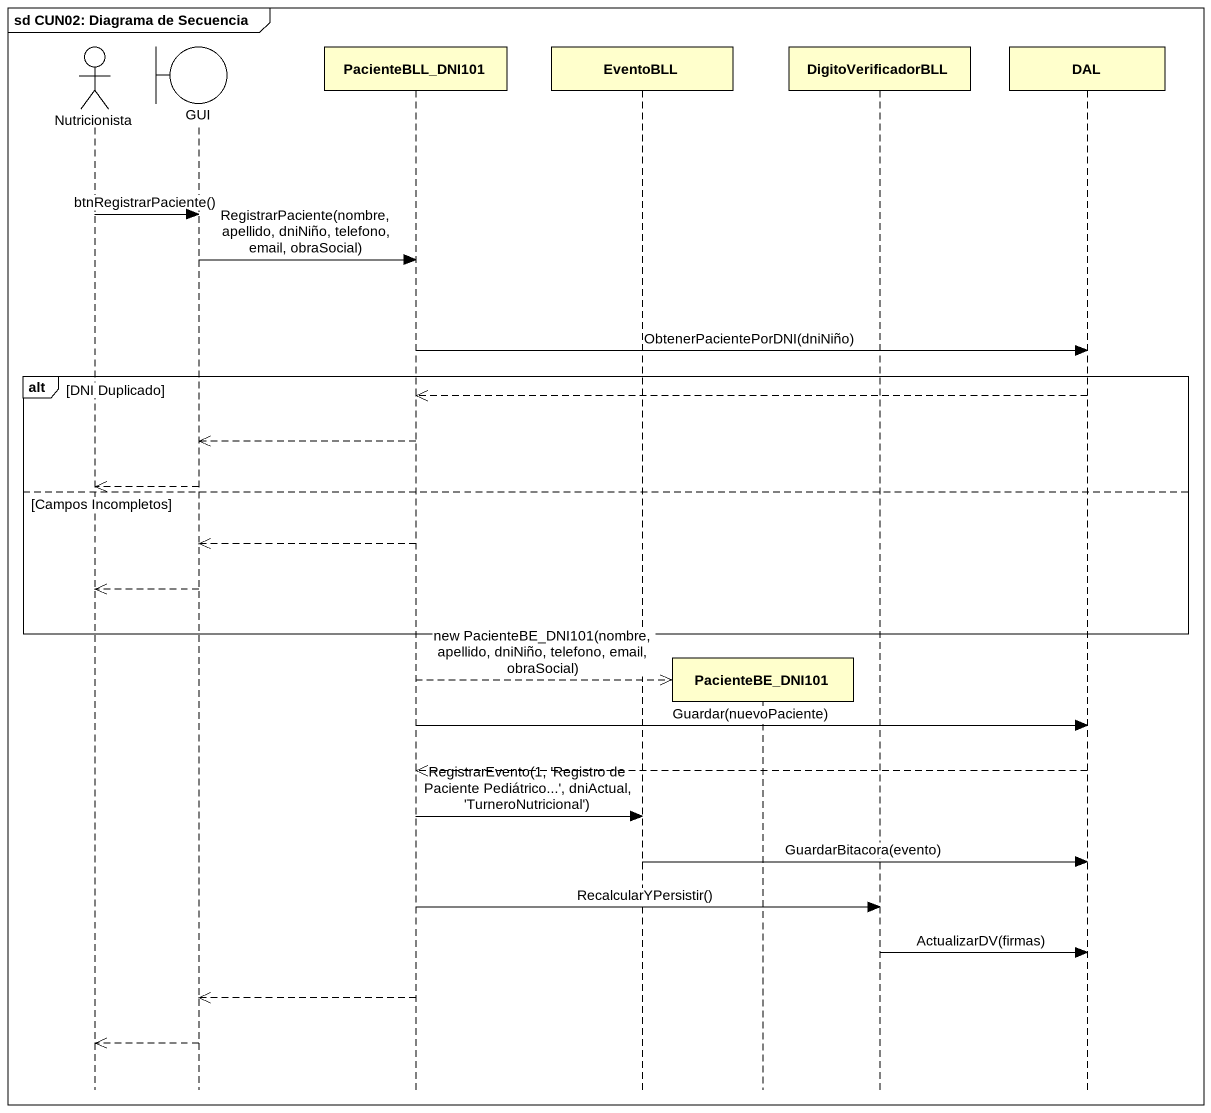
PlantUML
@startuml
mainframe sd CUN02: Diagrama de Secuencia
hide footbox
actor Nutricionista
boundary GUI
participant PacienteBLL_DNI101
participant EventoBLL
participant PacienteBE_DNI101
participant DigitoVerificadorBLL
participant DAL

Nutricionista -> GUI : btnRegistrarPaciente()
GUI -> PacienteBLL_DNI101 : RegistrarPaciente(nombre, apellido, dniNiño, telefono, email, obraSocial)
PacienteBLL_DNI101 -> DAL : ObtenerPacientePorDNI(dniNiño)
alt DNI Duplicado
  DAL -->> PacienteBLL_DNI101
  PacienteBLL_DNI101 -->> GUI
  GUI -->> Nutricionista
else Campos Incompletos
  PacienteBLL_DNI101 -->> GUI
  GUI -->> Nutricionista
end
PacienteBLL_DNI101 -->> PacienteBE_DNI101 ** : new PacienteBE_DNI101(nombre, apellido, dniNiño, telefono, email, obraSocial)
PacienteBLL_DNI101 -> DAL : Guardar(nuevoPaciente)
DAL -->> PacienteBLL_DNI101
PacienteBLL_DNI101 -> EventoBLL : RegistrarEvento(1, 'Registro de Paciente Pediátrico...', dniActual, 'TurneroNutricional')
EventoBLL -> DAL : GuardarBitacora(evento)
PacienteBLL_DNI101 -> DigitoVerificadorBLL : RecalcularYPersistir()
DigitoVerificadorBLL -> DAL : ActualizarDV(firmas)
PacienteBLL_DNI101 -->> GUI
GUI -->> Nutricionista
@enduml
